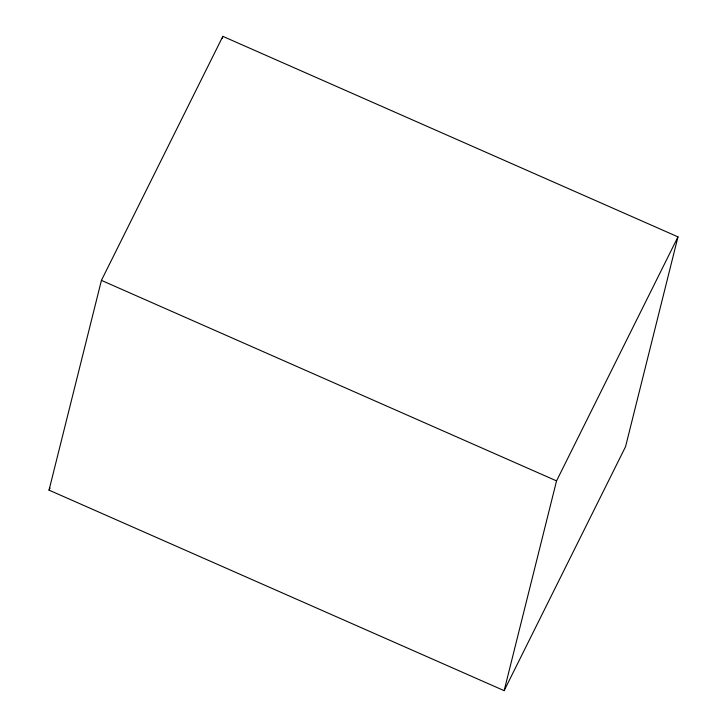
<?xml version="1.0" encoding="UTF-8"?>
<svg xmlns="http://www.w3.org/2000/svg" width="727" height="727" viewBox="0 0 727 727"><rect width="100%" height="100%" fill="white"/><g stroke="black" fill="none" stroke-linecap="round" stroke-linejoin="round"><path stroke-width="1.09" d="M49.027 490.134L101.426 280.377L222.853 36.35L677.973 236.866L625.574 446.623L504.147 690.65L49.027 490.134L50.036 488.108M222.308 38.549L222.853 36.35M504.147 690.65L556.546 480.892L677.973 236.866M101.426 280.377L556.546 480.892"/></g></svg>
